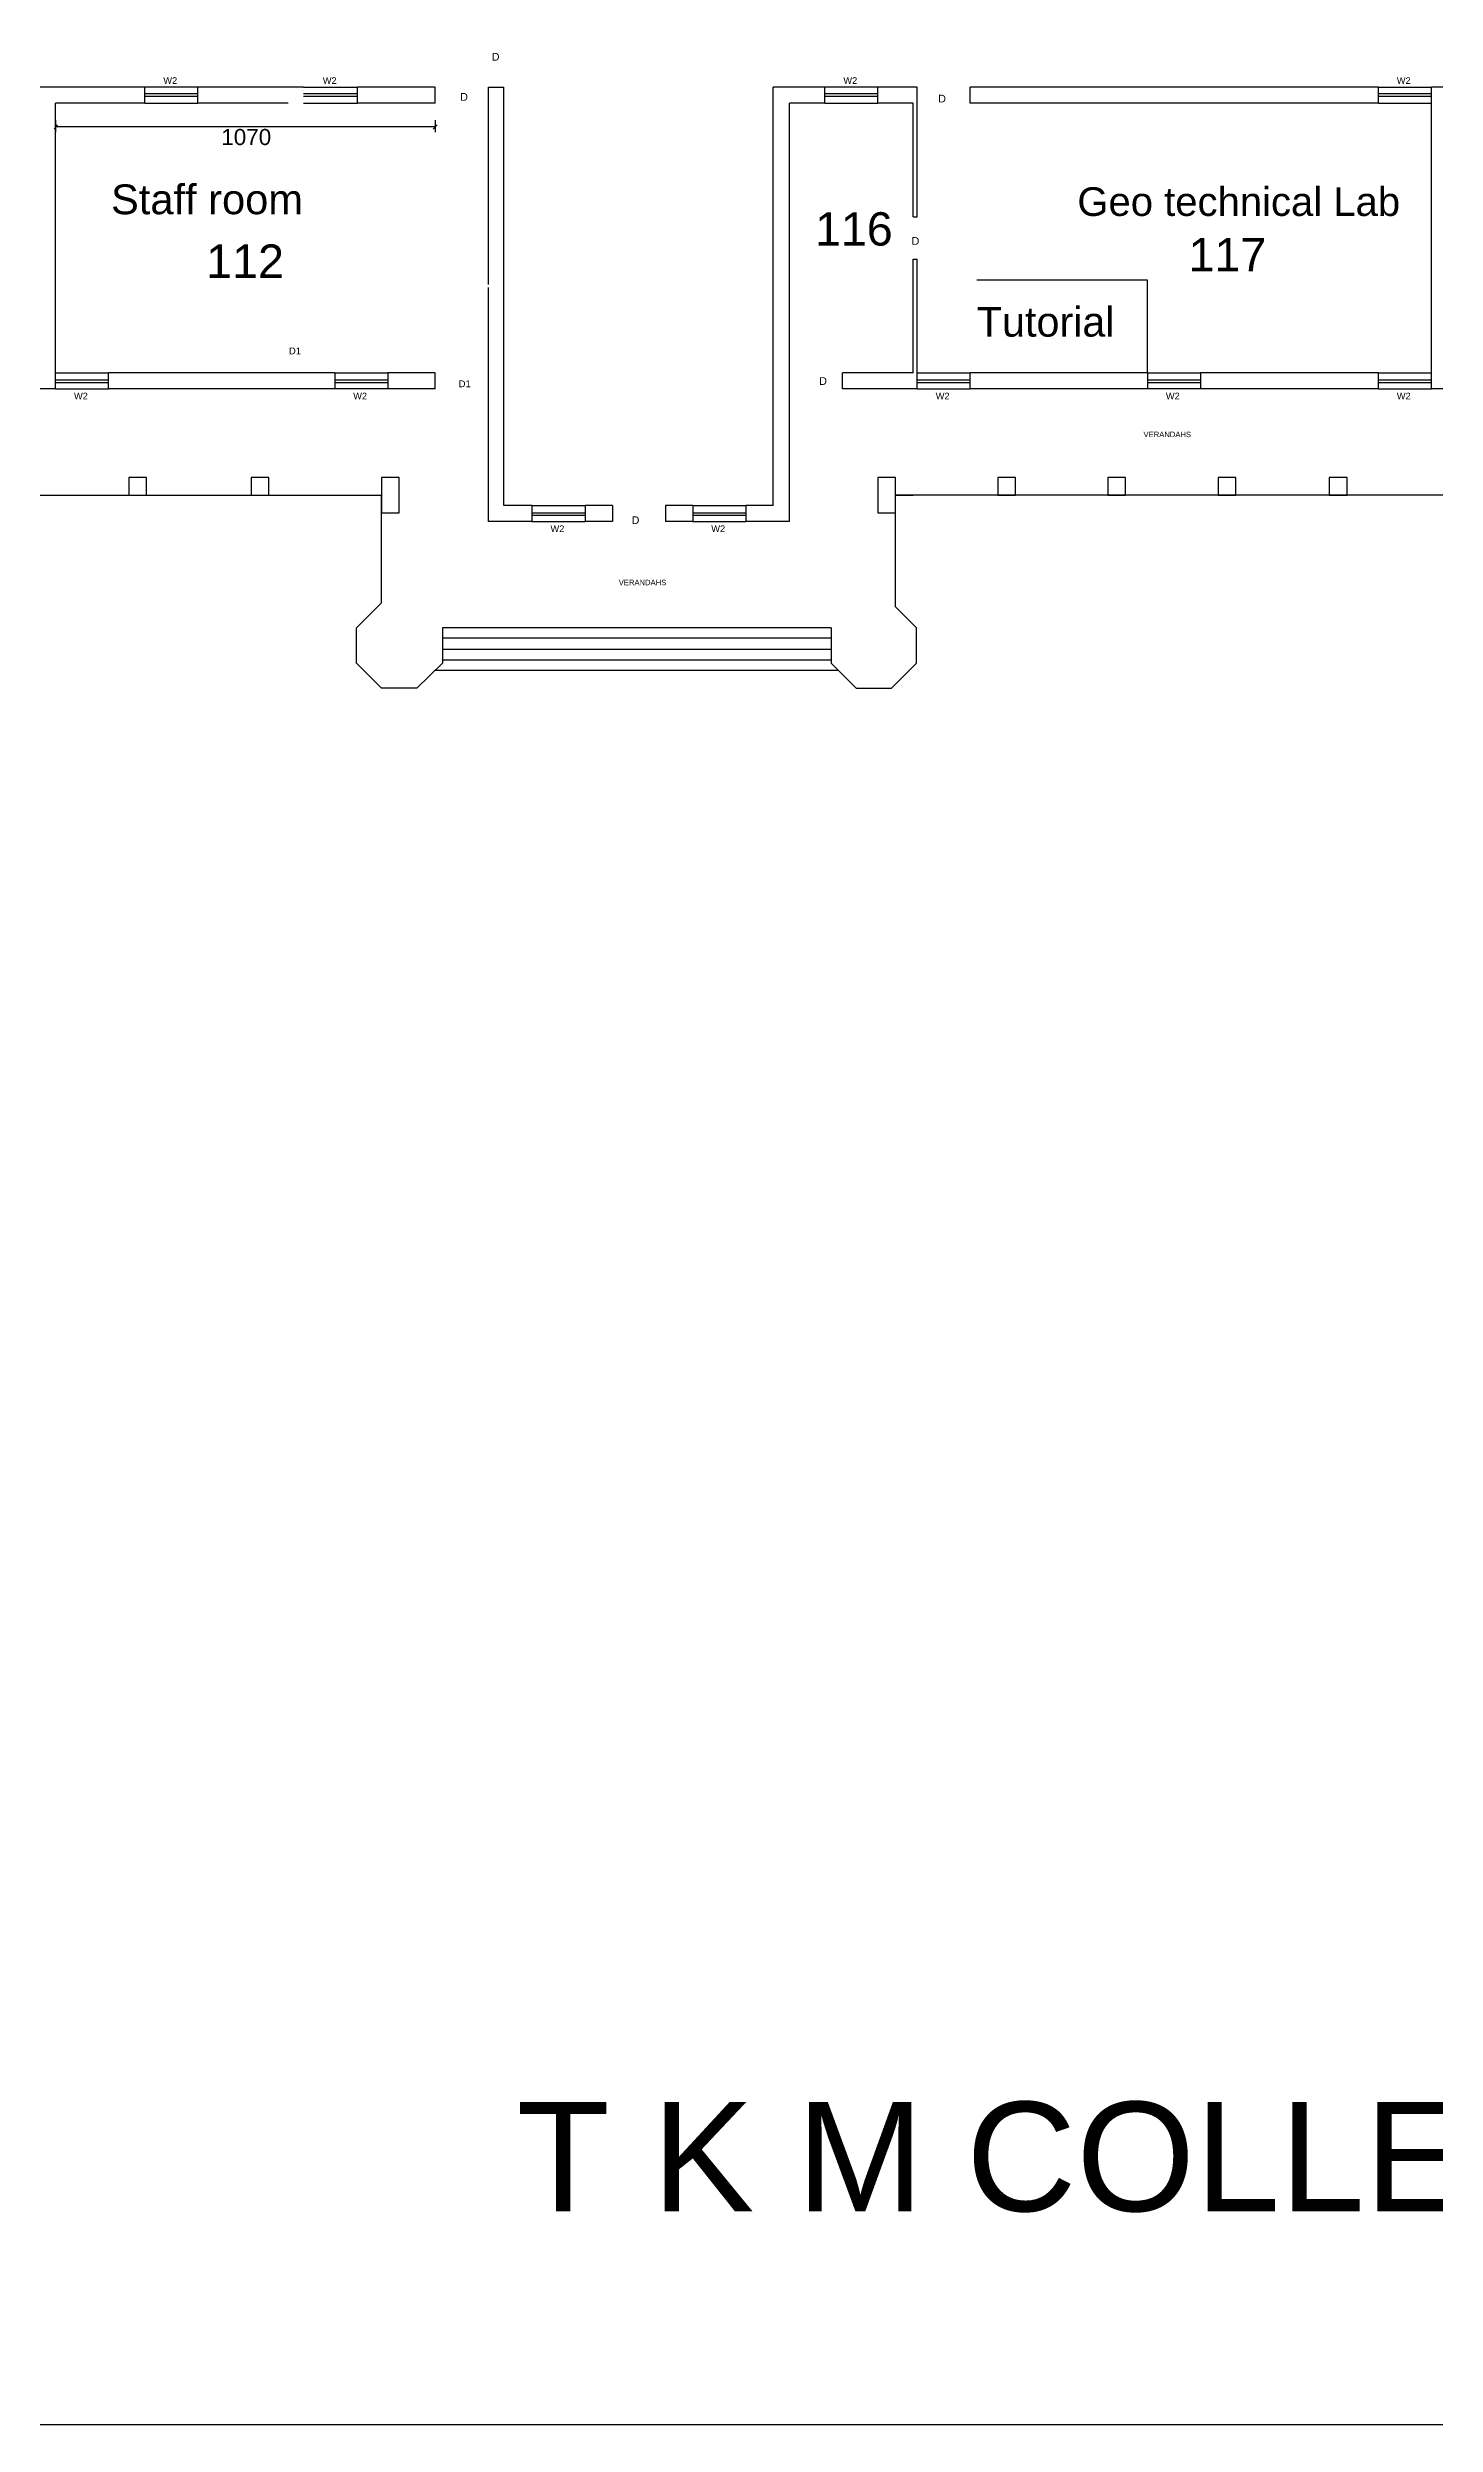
# Model space of a CAD drawing. Header units: millimetres. Extents: x 14 to 406, y 10 to 287.
# Drawn here: x 100.5 to 173.6, y 9.9 to 134.9 of the extents above; entities that cross this region are included whole.
import ezdxf

# ---------------------------------------------------------------- set-up
doc = ezdxf.new("R2010")
doc.units = ezdxf.units.MM
doc.header["$MEASUREMENT"] = 0
doc.layers.get('0').update_dxf_attribs({"linetype": 'CONTINUOUS'})
doc.styles.add('Swis721CnBT$001H0', font='')
doc.styles.get('Swis721CnBT$001H0').set_extended_font_data('Swis721CnBT')

msp = doc.modelspace()

# ---------------------------------------------------------------- linework, layer by layer
at = {"color": 0, "linetype": 'Continuous', "lineweight": 25, "true_color": 0x000007}
for p, q in [((105.65, 132.86), (100.1, 132.86)), ((105.65, 132.01), (105.65, 132.86)), ((113.99, 132.86), (108.44, 132.86)), ((113.99, 132.86), (116.83, 132.86)), ((120.93, 132.86), (116.83, 132.86)), ((116.83, 132.01), (116.83, 132.86)), ((120.93, 132.01), (120.93, 132.86)), ((123.73, 122.48), (123.73, 132.86)), ((123.73, 132.86), (124.53, 132.86)), ((124.53, 110.84), (124.53, 132.86)), ((141.42, 132.86), (138.71, 132.86)), ((138.71, 110.84), (138.71, 132.86)), ((141.42, 132.01), (141.42, 132.86)), ((146.29, 132.86), (144.22, 132.86)), ((146.29, 126.04), (146.29, 132.86)), ((170.55, 132.86), (149.08, 132.86)), ((149.08, 132.01), (149.08, 132.86)), ((170.55, 132.01), (170.55, 132.86)), ((170.55, 132.86), (173.34, 132.86)), ((182.82, 132.86), (173.34, 132.86)), ((173.34, 116.98), (173.34, 132.86)), ((105.65, 132.01), (100.95, 132.01)), ((100.95, 116.98), (100.95, 132.01)), ((105.65, 132.52), (108.44, 132.52)), ((105.65, 132.39), (108.44, 132.39)), ((113.19, 132.01), (108.44, 132.01)), ((113.99, 132.52), (116.83, 132.52)), ((113.99, 132.39), (116.83, 132.39)), ((113.99, 132.01), (116.83, 132.01)), ((120.93, 132.01), (116.83, 132.01)), ((141.42, 132.01), (139.56, 132.01)), ((139.56, 110), (139.56, 132.01)), ((141.42, 132.52), (144.22, 132.52)), ((141.42, 132.39), (144.22, 132.39)), ((146.08, 132.01), (144.22, 132.01)), ((146.08, 126.04), (146.08, 132.01)), ((170.55, 132.01), (149.08, 132.01)), ((170.55, 132.52), (173.34, 132.52)), ((170.55, 132.39), (173.34, 132.39)), ((170.55, 132.01), (173.34, 132.01)), ((100.95, 131.12), (100.95, 130.49)), ((100.95, 130.78), (120.93, 130.78)), ((120.93, 131.12), (120.93, 130.49)), ((146.08, 126.04), (146.29, 126.04)), ((146.08, 117.83), (146.08, 123.8)), ((146.08, 123.8), (146.29, 123.8)), ((146.29, 116.98), (146.29, 123.8)), ((123.73, 110), (123.73, 122.32)), ((100.95, 117.83), (103.74, 117.83)), ((103.74, 116.98), (103.74, 117.83)), ((115.64, 117.83), (115.64, 116.98)), ((120.93, 117.83), (118.43, 117.83)), ((120.93, 116.98), (120.93, 117.83)), ((146.08, 117.83), (142.35, 117.83)), ((142.35, 116.98), (142.35, 117.83)), ((146.29, 117.83), (149.08, 117.83)), ((158.4, 117.83), (149.08, 117.83)), ((149.08, 116.98), (149.08, 117.83)), ((158.4, 117.83), (158.4, 116.98)), ((170.55, 117.83), (161.19, 117.83)), ((170.55, 116.98), (170.55, 117.83)), ((170.55, 116.98), (170.55, 117.83)), ((170.55, 117.83), (173.34, 117.83)), ((100.95, 116.98), (100.1, 116.98)), ((100.95, 117.45), (103.74, 117.45)), ((100.95, 117.32), (103.74, 117.32)), ((100.95, 116.98), (103.74, 116.98)), ((115.64, 116.98), (103.74, 116.98)), ((115.64, 117.45), (118.43, 117.45)), ((115.64, 117.32), (118.43, 117.32)), ((120.93, 116.98), (118.43, 116.98)), ((146.29, 116.98), (142.35, 116.98)), ((146.29, 117.45), (149.08, 117.45)), ((146.29, 117.32), (149.08, 117.32)), ((146.29, 116.98), (149.08, 116.98)), ((158.4, 116.98), (149.08, 116.98)), ((158.4, 117.45), (161.19, 117.45)), ((158.4, 117.32), (161.19, 117.32)), ((170.55, 116.98), (161.19, 116.98)), ((170.55, 117.45), (173.34, 117.45)), ((170.55, 117.32), (173.34, 117.32)), ((170.55, 116.98), (173.34, 116.98)), ((174.15, 116.98), (173.34, 116.98)), ((79.61, 111.39), (118.1, 111.39)), ((117.16, 111.39), (118.1, 111.39)), ((119.03, 112.32), (118.1, 112.32)), ((118.1, 105.72), (118.1, 111.39)), ((145.15, 112.32), (144.22, 112.32)), ((180.03, 111.39), (145.15, 111.39)), ((145.15, 105.51), (145.15, 111.39)), ((145.15, 111.39), (146.08, 111.39)), ((126.01, 110.84), (124.53, 110.84)), ((126.01, 110.84), (126.01, 110)), ((126.01, 110.84), (128.81, 110.84)), ((126.01, 110.46), (128.81, 110.46)), ((126.01, 110.33), (128.81, 110.33)), ((130.25, 110.84), (128.81, 110.84)), ((128.81, 110.84), (128.81, 110)), ((130.25, 110.84), (130.25, 110)), ((134.48, 110.84), (133.04, 110.84)), ((133.04, 110.84), (133.04, 110)), ((134.48, 110.84), (134.48, 110)), ((134.48, 110.84), (137.27, 110.84)), ((134.48, 110.46), (137.27, 110.46)), ((134.48, 110.33), (137.27, 110.33)), ((138.71, 110.84), (137.27, 110.84)), ((137.27, 110.84), (137.27, 110)), ((126.01, 110), (123.73, 110)), ((126.01, 110), (128.81, 110)), ((130.25, 110), (128.81, 110)), ((134.48, 110), (133.04, 110)), ((134.48, 110), (137.27, 110)), ((139.56, 110), (137.27, 110)), ((141.76, 104.41), (121.31, 104.41)), ((141.76, 103.86), (121.31, 103.86)), ((141.76, 103.27), (121.31, 103.27)), ((141.76, 102.71), (121.31, 102.71)), ((142.14, 102.16), (120.93, 102.16))]:
    msp.add_line(p, q, dxfattribs=at)
at = {"color": 0, "linetype": 'Continuous', "lineweight": -2, "true_color": 0x000007}
for p, q in [((101.04, 130.87), (100.87, 130.65)), ((120.81, 130.65), (121.02, 130.87))]:
    msp.add_line(p, q, dxfattribs=at)
at = {"color": 0, "linetype": 'Continuous', "lineweight": 25, "true_color": 0x000007}
for points in [[(14.08, 9.88), (405.75, 9.88), (405.75, 286.82), (14.08, 286.82)], [(105.73, 112.32), (104.8, 112.32), (104.8, 111.39), (105.73, 111.39)], [(112.17, 112.32), (111.24, 112.32), (111.24, 111.39), (112.17, 111.39)], [(151.45, 112.32), (150.52, 112.32), (150.52, 111.39), (151.45, 111.39)], [(157.25, 112.32), (156.32, 112.32), (156.32, 111.39), (157.25, 111.39)], [(163.05, 112.32), (162.12, 112.32), (162.12, 111.39), (163.05, 111.39)], [(168.9, 112.32), (167.96, 112.32), (167.96, 111.39), (168.9, 111.39)]]:
    msp.add_lwpolyline(points, close=True, dxfattribs=at)
for points in [[(105.65, 132.01), (108.44, 132.01), (108.44, 132.86), (105.65, 132.86)], [(141.42, 132.01), (144.22, 132.01), (144.22, 132.86), (141.42, 132.86)], [(158.4, 117.83), (158.4, 122.7), (149.42, 122.7)], [(115.64, 117.83), (113.19, 117.83), (103.74, 117.83)], [(115.64, 117.83), (118.43, 117.83), (118.43, 116.98), (115.64, 116.98)], [(158.4, 117.83), (161.19, 117.83), (161.19, 116.98), (158.4, 116.98)], [(118.1, 112.32), (118.1, 110.46), (119.03, 110.46), (119.03, 112.32)], [(144.22, 112.32), (144.22, 110.46), (145.15, 110.46), (145.15, 112.32)], [(121.31, 104.41), (121.31, 102.55), (119.96, 101.23), (118.1, 101.23), (116.78, 102.55), (116.78, 104.41), (118.1, 105.72)], [(141.76, 104.41), (141.76, 102.55), (143.07, 101.23), (144.94, 101.23), (146.25, 102.55), (146.25, 104.41), (145.15, 105.51)]]:
    msp.add_lwpolyline(points, dxfattribs=at)

# ---------------------------------------------------------------- texts
at = {"color": 0, "true_color": 0x000007, "style": 'Swis721CnBT$001H0'}
for s, height, p in [('D', 0.404, (123.9, 134.25)), ('W2', 0.348, (106.62, 133.03)), ('W2', 0.348, (115.01, 133.03)), ('W2', 0.348, (142.4, 133.03)), ('W2', 0.348, (171.52, 133.03)), ('D', 0.404, (122.24, 132.14)), ('D', 0.404, (147.39, 132.05)), ('1070', 0.845, (109.67, 129.81)), ('Staff room', 1.567, (103.87, 126.17)), ('Geo technical Lab', 1.5083, (154.71, 126.08)), ('116', 1.753, (140.91, 124.52)), ('112', 1.758, (108.87, 122.82)), ('D', 0.404, (145.99, 124.56)), ('117', 1.758, (160.56, 123.16)), ('Tutorial', 1.556, (149.42, 119.73)), ('D1', 0.356, (113.23, 118.8)), ('D', 0.404, (141.13, 117.19)), ('W2', 0.348, (101.92, 116.43)), ('W2', 0.348, (116.61, 116.43)), ('D1', 0.356, (122.16, 117.07)), ('W2', 0.348, (147.26, 116.43)), ('W2', 0.348, (159.37, 116.43)), ('W2', 0.348, (171.52, 116.43)), ('VERANDAHS', 0.288, (158.19, 114.44)), ('D', 0.404, (131.26, 109.87)), ('W2', 0.348, (126.99, 109.45)), ('W2', 0.348, (135.45, 109.45)), ('VERANDAHS', 0.288, (130.58, 106.65)), ('T K M COLLEGE OF  ENGINEERING,  KOLLAM -5', 5.7498, (125.21, 21.1))]:
    msp.add_text(s, height=height, dxfattribs=at).set_placement(p)

doc.saveas('drawing.dxf')
